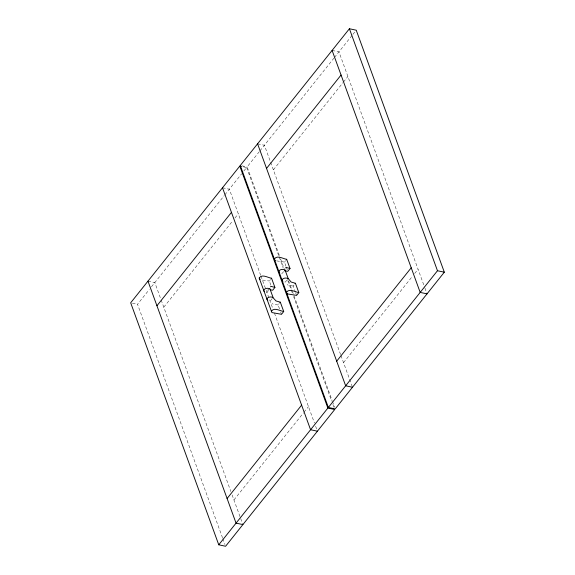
<?xml version="1.0" encoding="UTF-8"?>
<svg xmlns="http://www.w3.org/2000/svg" width="575" height="575" viewBox="0 0 575 575"><rect width="100%" height="100%" fill="white"/><g stroke="black" fill="none" stroke-linecap="round" stroke-linejoin="round"><path stroke-width="0.43" stroke-dasharray="2.88 2.16" d="M222.532 537.819L137.526 304.261L149.241 289.577M151.469 286.781L224.3 195.522M224.861 194.817L241.622 173.822M243.85 171.027L246.639 167.533L242.362 166.628M279.349 255.458L247.128 166.923L259.397 151.548M259.957 150.844L333.902 58.183M334.463 57.486L352.331 35.089M352.892 34.392L356.241 30.195M163.782 307.208L232.702 220.836M234.945 218.033L238.309 213.814M273.377 169.869L342.865 82.8M343.426 82.096L347.904 76.482M270.868 285.193L269.344 281.01L270.473 279.594M285.969 266.268L284.445 262.085L285.574 260.676M268.223 289.592L267.756 290.174L268.626 289.62M268.496 290.533L267.03 292.359L264.622 291.848M283.597 271.608L282.131 273.434L279.723 272.924M272.248 298.49L270.185 301.027L268.575 300.682M286.774 280.284L285.286 282.102L283.676 281.764M279.515 308.854L278.099 304.966L279.227 303.557M295.464 292.265L293.2 286.048L294.328 284.632M233.939 499.97L303.42 412.9M303.981 412.196L308.466 406.575M343.541 362.631L412.462 276.266M414.704 273.456L418.068 269.244M262.559 280.054L269.344 281.01M293.2 286.048L288.427 285.373L287.133 284.567M278.099 304.966L273.326 304.297L272.033 303.485M284.445 262.085L276.05 260.791M332.106 50.42L338.948 51.865L424.637 287.292M257.578 143.808L264.421 145.252L340.781 355.055M241.996 165.837L247.128 166.923M222.503 187.752L229.346 189.204L260.669 275.267M147.976 281.139L154.819 282.591L160.849 299.151M132.394 303.176L137.526 304.261M424.932 288.111L427.024 293.861M340.982 355.602L352.497 387.248M295.744 293.042L296.599 295.377M286.271 267.109L287.493 270.458M280.578 258.829L284.258 268.949M288.557 280.751L291.935 290.03M292.237 290.871L332.134 400.48M332.443 401.328L334.592 407.229M246.639 167.533L278.861 256.069M279.17 256.91L283.159 267.871M287.766 280.521L290.835 288.952M291.137 289.793L292.366 293.164M293.595 296.542L331.646 401.091M332.875 404.469L334.104 407.84M280.643 311.966L281.498 314.295M260.978 276.108L272.622 308.092M274.462 313.145L314.439 422.992M315.632 426.269L317.422 431.192M161.151 299.978L230.877 491.546M232.099 494.917L242.894 524.58M222.841 538.66L224.99 544.561"/><path stroke-width="0.86" d="M272.931 297.591L276.007 300.941L280.32 302.184L283.719 311.513L281.498 314.295L271.91 312.577L259.196 278.041C261.97 273.607 267.799 277.732 271.565 278.228L274.915 287.435L272.694 290.217L270.25 289.857M271.35 311.334C274.052 306.892 280.104 311.01 283.719 311.513M286.451 292.409C289.153 287.967 295.198 292.086 298.813 292.596L296.599 295.377L287.385 293.911L286.673 293.034M239.797 166.089L130.683 302.809L218.759 544.805L225.601 546.25L334.715 409.522L327.872 408.077L239.797 166.089L241.507 166.448M349.399 28.75L240.285 165.478L328.361 407.467L335.203 408.911L444.317 272.191L356.241 30.195L349.399 28.75L437.474 270.739L444.317 272.191M156.932 305.756L231.459 212.369M266.534 168.425L341.061 75.03M271.192 278.688L271.565 278.228M286.293 259.771L286.666 259.303C282.9 258.808 277.071 254.689 274.297 259.124L275.245 260.619M269.776 288.923C268.374 287.859 264.586 288.01 263.673 290.353L264.241 291.59M284.877 270.006C283.475 268.935 279.687 269.093 278.774 271.429L279.716 272.924M286.666 259.303L290.016 268.511L287.795 271.292L284.539 270.818M287.68 279.105L288.19 278.508L291.108 282.016L295.421 283.259L298.813 292.596M279.953 302.651L280.32 302.184M295.047 283.727L295.421 283.259M227.096 498.518L301.623 405.131M336.691 361.186L411.218 267.792M218.759 544.805L327.872 408.077M328.361 407.467L437.474 270.739M285.567 267.864L286.307 267.461L290.016 268.511M270.466 286.788L271.206 286.386L274.915 287.435M427.024 293.861L420.181 292.409L332.106 50.42M352.497 387.248L345.654 385.796L257.578 143.808M317.422 431.192L310.579 429.748L222.503 187.752M242.894 524.58L236.052 523.135L147.976 281.139M260.144 279.543L259.196 278.041M282.871 281.592L281.93 280.097C282.972 277.783 286.098 277.703 288.161 278.501L285.006 269.833M267.77 300.517L266.829 299.022C267.871 296.707 270.998 296.621 273.06 297.426L269.905 288.758"/></g></svg>
